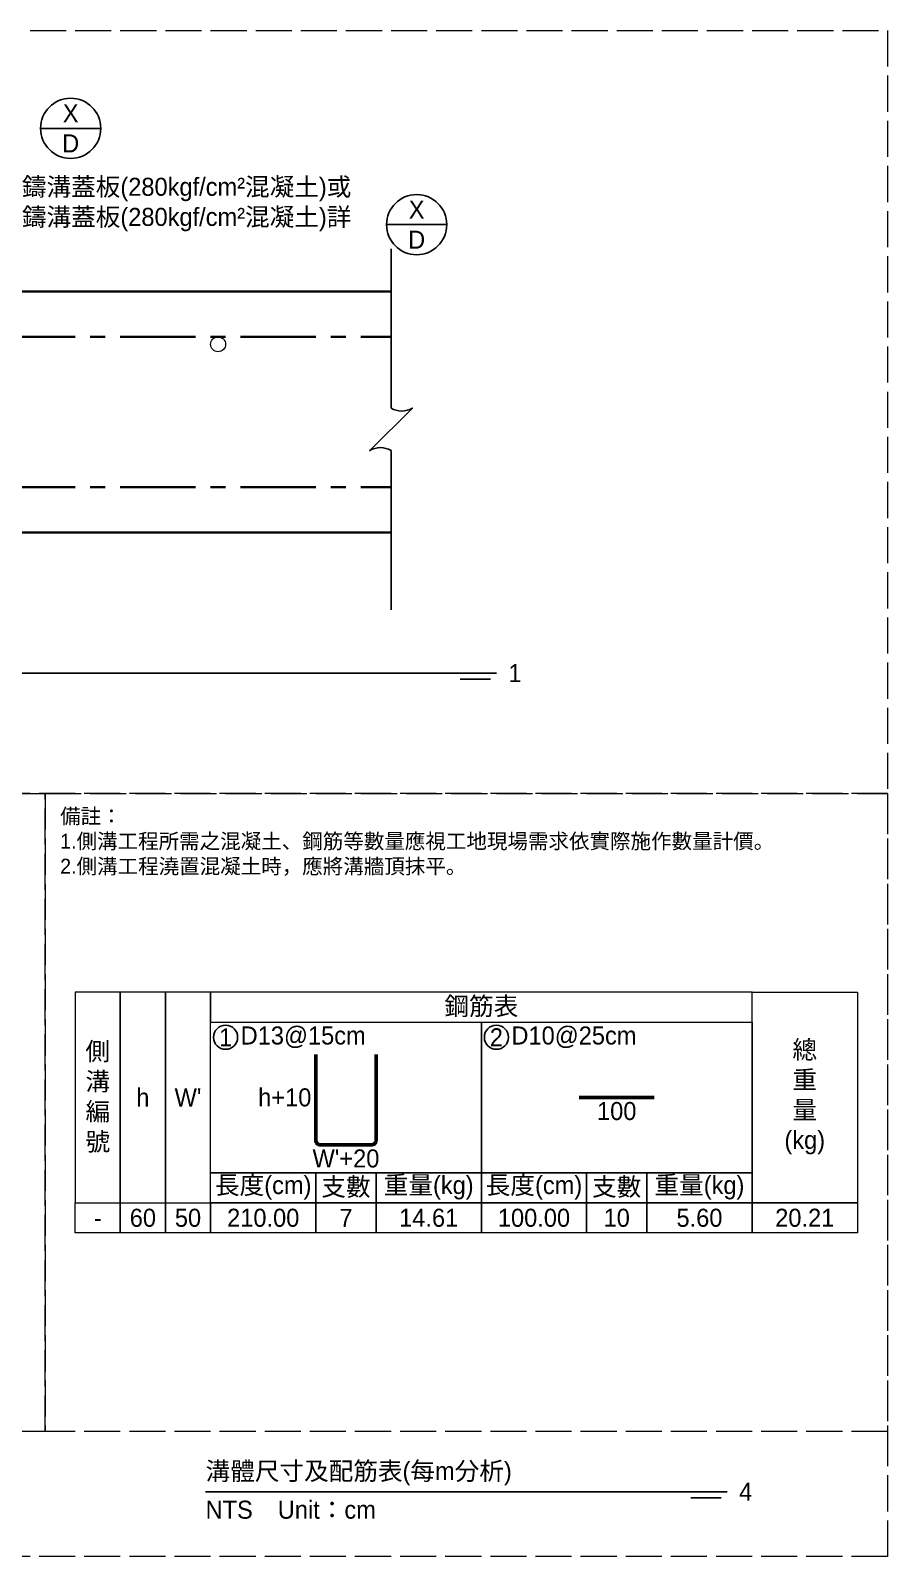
# Model space of a CAD drawing. Extents: x -8520 to 1950, y -2159 to 466.
# Drawn here: x -4155 to -3870, y -1164 to -657 of the extents above; entities that cross this region are included whole.
import ezdxf
from ezdxf import colors
from ezdxf.entities.mleader import LeaderData, LeaderLine
from ezdxf.math import Vec2, Vec3

# ---------------------------------------------------------------- set-up
doc = ezdxf.new("R2010")
doc.units = 0
doc.header["$MEASUREMENT"] = 0
doc.linetypes.add('ACAD_ISO02W100', pattern=[15, 12, -3])
doc.linetypes.add('CENTERX2', pattern=[4, 2.5, -0.5, 0.5, -0.5])
for name, color, linetype, lineweight in [('一、1.基本-圖框', 7, 'Continuous', 20), ('二、1.繪圖-既有設施', 8, 'Continuous', 20), ('二、2.繪圖-施作項目', 181, 'Continuous', 30), ('二、5.繪圖-鋼筋', 60, 'Continuous', 50)]:
    doc.layers.add(name, color=color, linetype=linetype, lineweight=lineweight)
doc.layers.add('一、4.基本-隱藏', color=9, linetype='ACAD_ISO02W100', lineweight=20, plot=False)
doc.layers.add('三、1.文字-說明文字', color=2, linetype='Continuous')
doc.layers.add('三、3.文字-註解文字', color=2, linetype='Continuous')
doc.styles.add('次圖名(詳圖)', font='MS PGothic.ttf', dxfattribs={"height": 6})
doc.styles.add('註解文字(詳圖)', font='MS PGothic.ttf', dxfattribs={"height": 5})

msp = doc.modelspace()

# ---------------------------------------------------------------- linework, layer by layer
at = {"layer": '一、1.基本-圖框'}
for points in [[(-4140, -1046.5), (-4125, -1046.5), (-4125, -976.5), (-4140, -976.5)], [(-4125, -1046.5), (-4110, -1046.5), (-4110, -976.5), (-4125, -976.5)], [(-4110, -1046.5), (-4095, -1046.5), (-4095, -976.5), (-4110, -976.5)], [(-4095, -986.5), (-3915, -986.5), (-3915, -976.5), (-4095, -976.5)], [(-3880, -1046.5), (-3915, -1046.5), (-3915, -976.5), (-3880, -976.5)], [(-4095, -986.5), (-4005, -986.5), (-4005, -1036.5), (-4095, -1036.5)], [(-4005, -986.5), (-3915, -986.5), (-3915, -1036.5), (-4005, -1036.5)], [(-4095, -1036.5), (-4060, -1036.5), (-4060, -1046.5), (-4095, -1046.5)], [(-4060, -1036.5), (-4040, -1036.5), (-4040, -1046.5), (-4060, -1046.5)], [(-4040, -1036.5), (-4005, -1036.5), (-4005, -1046.5), (-4040, -1046.5)], [(-4005, -1036.5), (-3970, -1036.5), (-3970, -1046.5), (-4005, -1046.5)], [(-3970, -1036.5), (-3950, -1036.5), (-3950, -1046.5), (-3970, -1046.5)], [(-3950, -1036.5), (-3915, -1036.5), (-3915, -1046.5), (-3950, -1046.5)], [(-4140, -1046.5), (-4125, -1046.5), (-4125, -1056.5), (-4140, -1056.5)], [(-4125, -1046.5), (-4110, -1046.5), (-4110, -1056.5), (-4125, -1056.5)], [(-4110, -1046.5), (-4095, -1046.5), (-4095, -1056.5), (-4110, -1056.5)], [(-4095, -1046.5), (-4060, -1046.5), (-4060, -1056.5), (-4095, -1056.5)], [(-4060, -1046.5), (-4040, -1046.5), (-4040, -1056.5), (-4060, -1056.5)], [(-4040, -1046.5), (-4005, -1046.5), (-4005, -1056.5), (-4040, -1056.5)], [(-4005, -1046.5), (-3970, -1046.5), (-3970, -1056.5), (-4005, -1056.5)], [(-3970, -1046.5), (-3950, -1046.5), (-3950, -1056.5), (-3970, -1056.5)], [(-3950, -1046.5), (-3915, -1046.5), (-3915, -1056.5), (-3950, -1056.5)], [(-3915, -1046.5), (-3880, -1046.5), (-3880, -1056.5), (-3915, -1056.5)]]:
    msp.add_lwpolyline(points, close=True, dxfattribs=at)
at = {"layer": '一、4.基本-隱藏'}
for points in [[(-4650, -657), (-3870, -657), (-3870, -910.5), (-4650, -910.5)], [(-4650, -657), (-3870, -657), (-3870, -1164), (-4650, -1164)], [(-4400, -910.5), (-4150, -910.5), (-4150, -1122.5), (-4400, -1122.5)], [(-4150, -910.5), (-3870, -910.5), (-3870, -1122.5), (-4150, -1122.5)]]:
    msp.add_lwpolyline(points, close=True, dxfattribs=at)
at = {"layer": '三、3.文字-註解文字'}
for points in [[(-4151.5, -689.5), (-4131.5, -689.5)], [(-4036.5, -721.5), (-4016.5, -721.5)], [(-4520, -870.5), (-4000, -870.5)], [(-4002, -872.5), (-4012, -872.5)], [(-4096.66, -1142.5), (-3923.34, -1142.5)], [(-3925.34, -1144.5), (-3935.34, -1144.5)]]:
    msp.add_lwpolyline(points, dxfattribs=at)
msp.add_lwpolyline([(-4035, -849.5), (-4035, -796.571, 0.2828427), (-4042.071, -796.571), (-4027.929, -782.429, -0.2828427), (-4035, -782.429), (-4035, -729.5)], format="xyb", dxfattribs=at)
for centre, radius in [((-4141.5, -689.5), 10), ((-4026.5, -721.5), 10), ((-4090, -991.5), 4), ((-4000, -991.5), 4)]:
    msp.add_circle(centre, radius, dxfattribs=at)
at = {"layer": '二、1.繪圖-既有設施'}
msp.add_circle((-4092.5, -761.25), 2.5, dxfattribs=at)
at = {"layer": '二、2.繪圖-施作項目'}
for points in [[(-4485, -743.75), (-4035, -743.75)], [(-4485, -823.75), (-4035, -823.75)]]:
    msp.add_lwpolyline(points, dxfattribs=at)
at = {"layer": '二、2.繪圖-施作項目', "linetype": 'CENTERX2', "ltscale": 10}
for points in [[(-4485, -758.75), (-4035, -758.75)], [(-4485, -808.75), (-4035, -808.75)]]:
    msp.add_lwpolyline(points, dxfattribs=at)
at = {"layer": '二、5.繪圖-鋼筋'}
msp.add_lwpolyline([(-4060, -997.25), (-4060, -1025.75, 0.4142136), (-4058.5, -1027.25), (-4041.5, -1027.25, 0.4142136), (-4040, -1025.75), (-4040, -997.25)], format="xyb", dxfattribs=at)
msp.add_lwpolyline([(-3972.5, -1011.5), (-3947.5, -1011.5)], dxfattribs=at)

# ---------------------------------------------------------------- texts
at = {"layer": '一、1.基本-圖框', "char_height": 6, "attachment_point": 5, "style": '註解文字(詳圖)'}
for s, width, insert in [('{\\fMS PGothic|b0|i0|c128|p34;鋼筋表}', 94.24964, (-4005, -981.5)), ('側溝編號', 12.98354, (-4132.5, -1011.5)), ('{\\fMS PGothic|b0|i0|c128|p34;總重量(kg)}', 6, (-3897.5, -1011.5)), ('{\\fMS PGothic|b0|i0|c128|p34;h}', 12.98354, (-4117.5, -1011.5)), ("{\\fMS PGothic|b0|i0|c128|p34;W}'", 22.32258, (-4102.5, -1011.5)), ('{\\fMS PGothic|b0|i0|c128|p34;長度(cm)}', 35.02324, (-4077.5, -1041.5)), ('{\\fMS PGothic|b0|i0|c128|p34;支數}', 19.27354, (-4050, -1041.5)), ('{\\fMS PGothic|b0|i0|c128|p34;重量(kg)}', 30.27214, (-4022.5, -1041.5)), ('{\\fMS PGothic|b0|i0|c128|p34;長度(cm)}', 35.02324, (-3987.5, -1041.5)), ('{\\fMS PGothic|b0|i0|c128|p34;支數}', 19.27354, (-3960, -1041.5)), ('{\\fMS PGothic|b0|i0|c128|p34;重量(kg)}', 30.27214, (-3932.5, -1041.5))]:
    msp.add_mtext_dynamic_manual_height_columns(s, width=width, gutter_width=30, heights=[0], dxfattribs=dict(at, insert=insert))
at = {"layer": '三、1.文字-說明文字', "style": '註解文字(詳圖)'}
for s, width, insert, char_height, attachment_point in [('{\\fMS PGothic|b0|i0|c128|p34;X}', 4.41909, (-4141.5, -684.5), 6, 5), ('{\\fMS PGothic|b0|i0|c128|p34;D}', 12.5857, (-4141.5, -694.5), 6, 5), ('{\\fMS PGothic|b0|i0|c128|p34;X}', 4.41909, (-4026.5, -716.5), 6, 5), ('{\\fMS PGothic|b0|i0|c128|p34;D}', 12.5857, (-4026.5, -726.5), 6, 5), ('{\\fMS PGothic|b0|i0|c128|p34;備註：\\P1.側溝工程所需之混凝土、鋼筋等數量應視工地現場需求依實際施作數量計價。\\P2.側溝工程澆置混凝土時，應將溝牆頂抹平。}', 249.57878, (-4145, -915.5), 5, 1)]:
    msp.add_mtext_dynamic_manual_height_columns(s, width=width, gutter_width=30, heights=[0], dxfattribs=dict(at, insert=insert, char_height=char_height, attachment_point=attachment_point))
at = {"layer": '三、3.文字-註解文字', "char_height": 6}
for s, width, gutter_width, insert, attachment_point, style in [('1', 3, 15, (-3996, -870.5), 4, '次圖名(詳圖)'), ('1', 8.38231, 30, (-4090, -991.5), 5, '註解文字(詳圖)'), ('D13@15cm', 6.06582, 30, (-4085, -991.5), 4, '註解文字(詳圖)'), ('2', 8.38231, 30, (-4000, -991.5), 5, '註解文字(詳圖)'), ('{\\fMS PGothic|b0|i0|c128|p34;D1}0{\\fMS PGothic|b0|i0|c128|p34;@}25{\\fMS PGothic|b0|i0|c128|p34;cm}', 6.06582, 30, (-3995, -991.5), 4, '註解文字(詳圖)'), ('60', 9.06048, 30, (-4117.5, -1051.5), 5, '註解文字(詳圖)'), ('5{\\fMS PGothic|b0|i0|c128|p34;0}', 9.06048, 30, (-4102.5, -1051.5), 5, '註解文字(詳圖)'), ('210.00', 9.06048, 30, (-4077.5, -1051.5), 5, '註解文字(詳圖)'), ('7', 9.06048, 30, (-4050, -1051.5), 5, '註解文字(詳圖)'), ('14.61', 9.06048, 30, (-4022.5, -1051.5), 5, '註解文字(詳圖)'), ('{\\fMS PGothic|b0|i0|c128|p34;100}.00', 9.06048, 30, (-3987.5, -1051.5), 5, '註解文字(詳圖)'), ('10', 9.06048, 30, (-3960, -1051.5), 5, '註解文字(詳圖)'), ('5.60', 9.06048, 30, (-3932.5, -1051.5), 5, '註解文字(詳圖)'), ('20.21', 9.06048, 30, (-3897.5, -1051.5), 5, '註解文字(詳圖)'), ('-', 9.06048, 30, (-4132.5, -1051.5), 5, '註解文字(詳圖)'), ('{\\fMS PGothic|b0|i0|c128|p34;溝體尺寸}及{\\fMS PGothic|b0|i0|c128|p34;配筋表(每m分析)}', 144.80097, 15, (-4096.66, -1136.5), 4, '次圖名(詳圖)'), ('4', 3, 15, (-3919.34, -1142.5), 4, '次圖名(詳圖)'), ('NTS{\\fMS PGothic|b0|i0|c128|p34;^IUnit：cm}', 136.03259, 15, (-4096.66, -1148.5), 4, '次圖名(詳圖)')]:
    msp.add_mtext_dynamic_manual_height_columns(s, width=width, gutter_width=gutter_width, heights=[0], dxfattribs=dict(at, insert=insert, attachment_point=attachment_point, style=style))
at = {"layer": '二、5.繪圖-鋼筋', "char_height": 6, "style": '註解文字(詳圖)'}
for s, width, insert, attachment_point in [('h+10', 8.87231, (-4061.5, -1011.5), 6), ('100', 3.56631, (-3960, -1013), 2), ("{\\fMS PGothic|b0|i0|c128|p34;W}'+2{\\fMS PGothic|b0|i0|c128|p34;0}", 3.56631, (-4050, -1028.75), 2)]:
    msp.add_mtext_dynamic_manual_height_columns(s, width=width, gutter_width=30, heights=[0], dxfattribs=dict(at, insert=insert, attachment_point=attachment_point))

# ---------------------------------------------------------------- leaders
at = {"layer": '三、3.文字-註解文字'}
ml = msp.add_multileader_mtext('Standard', dxfattribs=at)
ml.set_content('{\\fMS PGothic|b0|i0|c128|p34;S1}場鑄溝蓋板(280kgf/cm²混凝土)或\\PS2場鑄溝蓋板(280kgf/cm²混凝土)詳', color=256, style='註解文字(詳圖)')
ml.set_leader_properties(color=256, linetype='ByLayer', lineweight=-1)
ml.build(insert=Vec2(0, 0))
ml.multileader.update_dxf_attribs({"dogleg_length": 5, "arrow_head_size": 6})
ctx = ml.context
ctx.base_point, ctx.char_height, ctx.arrow_head_size, ctx.landing_gap_size, ctx.plane_origin = Vec3(-4178.5, -709.5), 6, 6, 3, Vec3(-4203.5, -789.5)
notes = []
notes.append((ctx, [(0, (1, 1, 0), (-4183.5, -709.5), (1, 0), 5, [(0, [(-4203.5, -789.5)], 0, [])])]))
ctx.mtext.insert, ctx.mtext.flow_direction = Vec3(-4175.5, -705.92), 5
for ctx, leaders in notes:
    for number, flags, end, landing, length, lines in leaders:
        leader = LeaderData()
        leader.index, (leader.has_last_leader_line, leader.has_dogleg_vector, leader.attachment_direction) = number, flags
        leader.last_leader_point, leader.dogleg_vector, leader.dogleg_length = Vec3(end), Vec3(landing), length
        for number, points, colour, breaks in lines:
            line = LeaderLine()
            line.index, line.vertices, line.color, line.breaks = number, Vec3.list(points), colors.encode_raw_color(colour), breaks
            leader.lines.append(line)
        ctx.leaders.append(leader)

doc.saveas('drawing.dxf')
